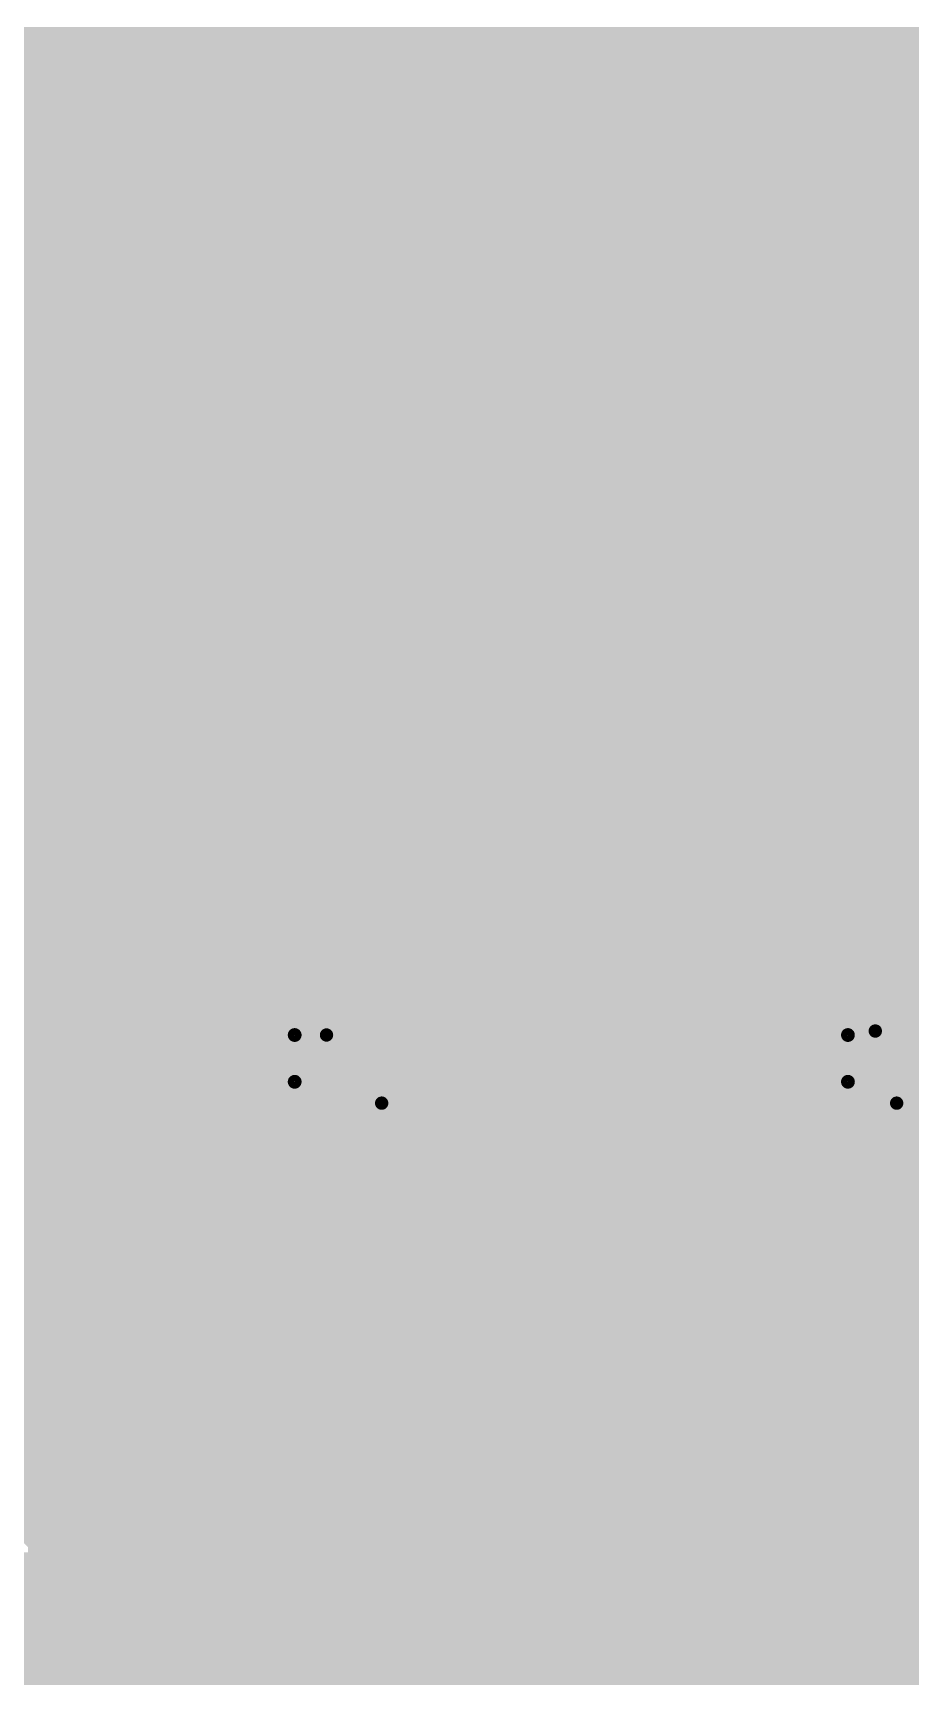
# Model space of a CAD drawing. Extents: x 0 to 1.5, y 0 to 3.74.
# Drawn here: x 0.6386 to 0.8357, y 2.5687 to 2.9378 of the extents above; entities that cross this region are included whole.
import ezdxf

# ---------------------------------------------------------------- set-up
doc = ezdxf.new("R2010")
doc.units = 0
for name, color, linetype in [('Bottom', 6, 'CONTINUOUS'), ('Edge_Bottom', 17, 'CONTINUOUS'), ('Edge_Top', 16, 'CONTINUOUS'), ('Top', 5, 'CONTINUOUS'), ('Top_Mask', 3, 'CONTINUOUS'), ('Top_Paste', 4, 'CONTINUOUS'), ('Top_Silk', 2, 'CONTINUOUS')]:
    doc.layers.add(name, color=color, linetype=linetype)

msp = doc.modelspace()

# ---------------------------------------------------------------- linework, layer by layer
at = {"layer": 'Bottom', "linetype": 'CONTINUOUS'}
for points, const_width in [([(0.5246, 2.9266), (0.9817, 2.9266)], 0.025), ([(0.5385, 2.9017), (0.9817, 2.9017)], 0.025), ([(0.539, 2.8768), (0.9817, 2.8768)], 0.025), ([(0.539, 2.852), (0.9817, 2.852)], 0.025), ([(0.5389, 2.8271), (0.9817, 2.8271)], 0.025), ([(0.5381, 2.8022), (0.9817, 2.8022)], 0.025), ([(0.5356, 2.7823), (0.6858, 2.6319)], 0.025), ([(0.5431, 2.7774), (0.9817, 2.7774)], 0.025), ([(0.4931, 2.7648), (0.6535, 2.6043)], 0.032), ([(0.568, 2.7525), (0.9779, 2.7525)], 0.025), ([(0.5928, 2.7276), (0.9726, 2.7276)], 0.025), ([(0.6177, 2.7027), (0.9858, 2.7027)], 0.025), ([(0.6426, 2.6779), (1.2052, 2.6779)], 0.025), ([(0.6674, 2.653), (1.2052, 2.653)], 0.025), ([(0.6858, 2.6319), (0.6897, 2.6265)], 0.025), ([(0.6912, 2.6281), (1.2052, 2.6281)], 0.025), ([(0.6897, 2.6265), (0.6928, 2.6206)], 0.025), ([(0.6928, 2.6206), (0.6948, 2.6142)], 0.025), ([(0.6948, 2.6142), (0.6959, 2.6077)], 0.025), ([(0.6535, 2.6043), (0.6535, 2.3655)], 0.032), ([(0.6959, 2.6077), (0.696, 2.5168)], 0.025), ([(0.6985, 2.6033), (1.2052, 2.6033)], 0.025), ([(0.6985, 2.5784), (1.2052, 2.5784)], 0.025)]:
    msp.add_lwpolyline(points, dxfattribs=dict(at, const_width=const_width))
for points, const_width in [([(0.6796, 2.6319, 1), (0.6921, 2.6319, 1), (0.6796, 2.6319, 1)], 0.0125), ([(0.6796, 2.6319, 1), (0.6921, 2.6319, 1), (0.6796, 2.6319, 1)], 0.0125), ([(0.6835, 2.6265, 1), (0.696, 2.6265, 1), (0.6835, 2.6265, 1)], 0.0125), ([(0.6835, 2.6265, 1), (0.696, 2.6265, 1), (0.6835, 2.6265, 1)], 0.0125), ([(0.6865, 2.6206, 1), (0.699, 2.6206, 1), (0.6865, 2.6206, 1)], 0.0125), ([(0.6865, 2.6206, 1), (0.699, 2.6206, 1), (0.6865, 2.6206, 1)], 0.0125), ([(0.6886, 2.6142, 1), (0.7011, 2.6142, 1), (0.6886, 2.6142, 1)], 0.0125), ([(0.6886, 2.6142, 1), (0.7011, 2.6142, 1), (0.6886, 2.6142, 1)], 0.0125), ([(0.6455, 2.6043, 1), (0.6615, 2.6043, 1), (0.6455, 2.6043, 1)], 0.016), ([(0.6455, 2.6043, 1), (0.6615, 2.6043, 1), (0.6455, 2.6043, 1)], 0.016), ([(0.6896, 2.6077, 1), (0.7021, 2.6077, 1), (0.6896, 2.6077, 1)], 0.0125), ([(0.6896, 2.6077, 1), (0.7021, 2.6077, 1), (0.6896, 2.6077, 1)], 0.0125)]:
    msp.add_lwpolyline(points, format="xyb", dxfattribs=dict(at, const_width=const_width))
at = {"layer": 'Edge_Bottom', "linetype": 'CONTINUOUS', "const_width": 0.008}
msp.add_lwpolyline([(0.5131, 2.7729), (0.6677, 2.6185), (0.6706, 2.6148), (0.6725, 2.6105), (0.6734, 2.6059), (0.6735, 2.4147), (0.6795, 2.4121), (0.6867, 2.4077), (0.6932, 2.4022), (0.6987, 2.3957), (0.7031, 2.3885), (0.7064, 2.3807), (0.7083, 2.3724), (0.709, 2.364), (0.7088, 2.3598)], dxfattribs=at)
at = {"layer": 'Edge_Top', "linetype": 'CONTINUOUS', "const_width": 0.008}
for points in [[(0.7682, 2.9015), (0.8771, 2.9015), (0.8771, 2.8797), (0.8914, 2.8798), (0.8913, 2.8816), (0.9387, 2.8816), (0.9387, 2.8304), (0.8913, 2.8304), (0.8913, 2.8522), (0.8772, 2.8522), (0.8771, 2.8305), (0.7629, 2.8305), (0.7629, 2.8523), (0.7572, 2.8522), (0.7571, 2.8305), (0.6429, 2.8305), (0.6429, 2.8523), (0.6362, 2.8522), (0.6361, 2.8305), (0.5219, 2.8305)], [(0.5219, 2.9015), (0.6361, 2.9015), (0.6361, 2.8797), (0.6428, 2.8798), (0.6429, 2.9015), (0.7571, 2.9015), (0.7571, 2.8797), (0.7628, 2.8798), (0.7629, 2.9015), (0.7682, 2.9015)], [(0.5272, 2.7913), (0.6361, 2.7913), (0.6361, 2.7203), (0.5219, 2.7203), (0.5219, 2.7913), (0.5272, 2.7913)], [(0.6482, 2.7913), (0.7571, 2.7913), (0.7571, 2.7203), (0.6429, 2.7203), (0.6429, 2.7913), (0.6482, 2.7913)], [(0.7682, 2.7913), (0.8771, 2.7913), (0.8771, 2.7203), (0.7629, 2.7203), (0.7629, 2.7913), (0.7682, 2.7913)], [(0.5237, 2.662), (0.6465, 2.662), (0.6466, 2.6775), (0.7254, 2.6775), (0.7254, 2.662), (0.7454, 2.662), (0.7456, 2.6775), (0.8244, 2.6775), (0.8244, 2.662), (0.8424, 2.662), (0.8426, 2.6775), (0.8479, 2.6775)], [(0.9783, 2.4714), (0.9783, 2.5948), (0.951, 2.6221), (0.9216, 2.622), (0.9214, 2.6065), (0.8426, 2.6065), (0.8426, 2.622), (0.8246, 2.622), (0.8244, 2.6065), (0.7456, 2.6065), (0.7456, 2.622), (0.7256, 2.622), (0.7254, 2.6065), (0.6466, 2.6065), (0.6466, 2.622), (0.5139, 2.6221)], [(0.6519, 2.5673), (0.7254, 2.5673), (0.7254, 2.4963), (0.6466, 2.4963), (0.6466, 2.5673), (0.6519, 2.5673)], [(0.7509, 2.5673), (0.8244, 2.5673), (0.8244, 2.4963), (0.7456, 2.4963), (0.7456, 2.5673), (0.7509, 2.5673)]]:
    msp.add_lwpolyline(points, dxfattribs=at)
at = {"layer": 'Top', "linetype": 'CONTINUOUS'}
for points, const_width in [([(0.5418, 2.9256), (0.933, 2.9256)], 0.025), ([(0.5403, 2.9242), (0.7529, 2.924)], 0.025), ([(0.7529, 2.924), (0.8996, 2.924)], 0.025), ([(0.579, 2.866), (0.7, 2.866)], 0.0197), ([(0.7, 2.866), (0.82, 2.866)], 0.0197), ([(0.82, 2.866), (0.905, 2.866)], 0.0197), ([(0.8496, 2.808), (0.5441, 2.808)], 0.025), ([(0.5433, 2.8012), (0.8782, 2.8012)], 0.025), ([(0.4437, 2.7764), (1.154, 2.7764)], 0.025), ([(0.4685, 2.7515), (0.9773, 2.7515)], 0.025), ([(0.4934, 2.7266), (0.9727, 2.7266)], 0.025), ([(0.5183, 2.7017), (0.9533, 2.7017)], 0.025), ([(0.6241, 2.7), (0.8326, 2.7)], 0.025), ([(0.8326, 2.7), (0.9439, 2.7)], 0.025), ([(0.686, 2.642), (0.5155, 2.642)], 0.032), ([(0.686, 2.642), (0.785, 2.642)], 0.032), ([(0.785, 2.642), (0.882, 2.642)], 0.032), ([(0.9439, 2.584), (0.6241, 2.584)], 0.025), ([(0.512, 2.5774), (0.9533, 2.5774)], 0.025)]:
    msp.add_lwpolyline(points, dxfattribs=dict(at, const_width=const_width))
for points, const_width in [([(0.7466, 2.924, 1), (0.7591, 2.924, 1), (0.7466, 2.924, 1)], 0.0125), ([(0.7466, 2.924, 1), (0.7591, 2.924, 1), (0.7466, 2.924, 1)], 0.0125), ([(0.6951, 2.866, 1), (0.7049, 2.866, 1), (0.6951, 2.866, 1)], 0.0098), ([(0.6951, 2.866, 1), (0.7049, 2.866, 1), (0.6951, 2.866, 1)], 0.0098), ([(0.8151, 2.866, 1), (0.8249, 2.866, 1), (0.8151, 2.866, 1)], 0.0098), ([(0.8151, 2.866, 1), (0.8249, 2.866, 1), (0.8151, 2.866, 1)], 0.0098), ([(0.8263, 2.7, 1), (0.8388, 2.7, 1), (0.8263, 2.7, 1)], 0.0125), ([(0.8263, 2.7, 1), (0.8388, 2.7, 1), (0.8263, 2.7, 1)], 0.0125), ([(0.678, 2.642, 1), (0.694, 2.642, 1), (0.678, 2.642, 1)], 0.016), ([(0.678, 2.642, 1), (0.694, 2.642, 1), (0.678, 2.642, 1)], 0.016), ([(0.777, 2.642, 1), (0.793, 2.642, 1), (0.777, 2.642, 1)], 0.016), ([(0.777, 2.642, 1), (0.793, 2.642, 1), (0.777, 2.642, 1)], 0.016)]:
    msp.add_lwpolyline(points, format="xyb", dxfattribs=dict(at, const_width=const_width))
at = {"layer": 'Top'}
for points in [[(0.6469, 2.8975), (0.7531, 2.8975), (0.6469, 2.8345), (0.7531, 2.8345)], [(0.7669, 2.8975), (0.8731, 2.8975), (0.7669, 2.8345), (0.8731, 2.8345)], [(0.6469, 2.7873), (0.7531, 2.7873), (0.6469, 2.7243), (0.7531, 2.7243)], [(0.7669, 2.7873), (0.8731, 2.7873), (0.7669, 2.7243), (0.8731, 2.7243)], [(0.6506, 2.6735), (0.7214, 2.6735), (0.6506, 2.6105), (0.7214, 2.6105)], [(0.7496, 2.6735), (0.8204, 2.6735), (0.7496, 2.6105), (0.8204, 2.6105)]]:
    msp.add_solid(points, dxfattribs=at)
at = {"layer": 'Top_Mask'}
for points in [[(0.6428, 2.9015), (0.7572, 2.9015), (0.6428, 2.8305), (0.7572, 2.8305)], [(0.7628, 2.9015), (0.8772, 2.9015), (0.7628, 2.8305), (0.8772, 2.8305)], [(0.6428, 2.7913), (0.7572, 2.7913), (0.6428, 2.7203), (0.7572, 2.7203)], [(0.7628, 2.7913), (0.8772, 2.7913), (0.7628, 2.7203), (0.8772, 2.7203)], [(0.6466, 2.6775), (0.7254, 2.6775), (0.6466, 2.6065), (0.7254, 2.6065)], [(0.7456, 2.6775), (0.8244, 2.6775), (0.7456, 2.6065), (0.8244, 2.6065)]]:
    msp.add_solid(points, dxfattribs=at)
at = {"layer": 'Top_Paste'}
for points in [[(0.6498, 2.8945), (0.7502, 2.8945), (0.6498, 2.8375), (0.7502, 2.8375)], [(0.7698, 2.8945), (0.8702, 2.8945), (0.7698, 2.8375), (0.8702, 2.8375)], [(0.6498, 2.7843), (0.7502, 2.7843), (0.6498, 2.7273), (0.7502, 2.7273)], [(0.7698, 2.7843), (0.8702, 2.7843), (0.7698, 2.7273), (0.8702, 2.7273)], [(0.6536, 2.6705), (0.7184, 2.6705), (0.6536, 2.6135), (0.7184, 2.6135)], [(0.7526, 2.6705), (0.8174, 2.6705), (0.7526, 2.6135), (0.8174, 2.6135)]]:
    msp.add_solid(points, dxfattribs=at)
at = {"layer": 'Top_Silk', "linetype": 'CONTINUOUS'}
for points, const_width in [([(0.6508, 2.8227), (0.7492, 2.8227)], 0.01), ([(0.6508, 2.8227), (0.6508, 2.7991)], 0.01), ([(0.7492, 2.8227), (0.7492, 2.7991)], 0.01), ([(0.7708, 2.8227), (0.8692, 2.8227)], 0.01), ([(0.7708, 2.8227), (0.7708, 2.7991)], 0.01), ([(0.6508, 2.8152), (0.7492, 2.8152)], 0.01), ([(0.7708, 2.8152), (0.8692, 2.8152)], 0.01), ([(0.8279, 2.7136), (0.8298, 2.7146), (0.8327, 2.7175), (0.8327, 2.6974)], 0.0031), ([(0.6974, 2.7127), (0.6964, 2.7146), (0.6945, 2.7165), (0.6926, 2.7175), (0.6888, 2.7175), (0.6869, 2.7165), (0.685, 2.7146), (0.684, 2.7127), (0.683, 2.7098), (0.683, 2.705), (0.684, 2.7022), (0.685, 2.7003), (0.6869, 2.6984), (0.6888, 2.6974), (0.6926, 2.6974), (0.6945, 2.6984), (0.6964, 2.7003), (0.6974, 2.7022)], 0.0031), ([(0.7045, 2.7127), (0.7045, 2.7136), (0.7055, 2.7156), (0.7064, 2.7165), (0.7084, 2.7175), (0.7122, 2.7175), (0.7141, 2.7165), (0.715, 2.7156), (0.716, 2.7136), (0.716, 2.7117), (0.715, 2.7098), (0.7131, 2.707), (0.7036, 2.6974), (0.717, 2.6974)], 0.0031), ([(0.8217, 2.7127), (0.8207, 2.7146), (0.8188, 2.7165), (0.8169, 2.7175), (0.8131, 2.7175), (0.8112, 2.7165), (0.8093, 2.7146), (0.8083, 2.7127), (0.8073, 2.7098), (0.8073, 2.705), (0.8083, 2.7022), (0.8093, 2.7003), (0.8112, 2.6984), (0.8131, 2.6974), (0.8169, 2.6974), (0.8188, 2.6984), (0.8207, 2.7003), (0.8217, 2.7022)], 0.0031), ([(0.6545, 2.5987), (0.7175, 2.5987)], 0.01), ([(0.6545, 2.5987), (0.6545, 2.5751)], 0.01), ([(0.7175, 2.5987), (0.7175, 2.5751)], 0.01), ([(0.7535, 2.5987), (0.8165, 2.5987)], 0.01), ([(0.7535, 2.5987), (0.7535, 2.5751)], 0.01), ([(0.8165, 2.5987), (0.8165, 2.5751)], 0.01), ([(0.6545, 2.5912), (0.7175, 2.5912)], 0.01), ([(0.7535, 2.5912), (0.8165, 2.5912)], 0.01)]:
    msp.add_lwpolyline(points, dxfattribs=dict(at, const_width=const_width))
for points, const_width in [([(0.6483, 2.8227, 1), (0.6533, 2.8227, 1), (0.6483, 2.8227, 1)], 0.005), ([(0.6483, 2.8227, 1), (0.6533, 2.8227, 1), (0.6483, 2.8227, 1)], 0.005), ([(0.7467, 2.8227, 1), (0.7517, 2.8227, 1), (0.7467, 2.8227, 1)], 0.005), ([(0.7467, 2.8227, 1), (0.7517, 2.8227, 1), (0.7467, 2.8227, 1)], 0.005), ([(0.7683, 2.8227, 1), (0.7733, 2.8227, 1), (0.7683, 2.8227, 1)], 0.005), ([(0.7683, 2.8227, 1), (0.7733, 2.8227, 1), (0.7683, 2.8227, 1)], 0.005), ([(0.6483, 2.8152, 1), (0.6533, 2.8152, 1), (0.6483, 2.8152, 1)], 0.005), ([(0.7467, 2.8152, 1), (0.7517, 2.8152, 1), (0.7467, 2.8152, 1)], 0.005), ([(0.7683, 2.8152, 1), (0.7733, 2.8152, 1), (0.7683, 2.8152, 1)], 0.005), ([(0.6483, 2.7991, 1), (0.6533, 2.7991, 1), (0.6483, 2.7991, 1)], 0.005), ([(0.7467, 2.7991, 1), (0.7517, 2.7991, 1), (0.7467, 2.7991, 1)], 0.005), ([(0.7683, 2.7991, 1), (0.7733, 2.7991, 1), (0.7683, 2.7991, 1)], 0.005), ([(0.6966, 2.7127, 1), (0.6982, 2.7127, 1), (0.6966, 2.7127, 1)], 0.0015), ([(0.7038, 2.7127, 1), (0.7053, 2.7127, 1), (0.7038, 2.7127, 1)], 0.0015), ([(0.8209, 2.7127, 1), (0.8225, 2.7127, 1), (0.8209, 2.7127, 1)], 0.0015), ([(0.8271, 2.7136, 1), (0.8286, 2.7136, 1), (0.8271, 2.7136, 1)], 0.0015), ([(0.6966, 2.7022, 1), (0.6982, 2.7022, 1), (0.6966, 2.7022, 1)], 0.0015), ([(0.8209, 2.7022, 1), (0.8225, 2.7022, 1), (0.8209, 2.7022, 1)], 0.0015), ([(0.7162, 2.6974, 1), (0.7177, 2.6974, 1), (0.7162, 2.6974, 1)], 0.0015), ([(0.8319, 2.6974, 1), (0.8334, 2.6974, 1), (0.8319, 2.6974, 1)], 0.0015), ([(0.652, 2.5987, 1), (0.657, 2.5987, 1), (0.652, 2.5987, 1)], 0.005), ([(0.652, 2.5987, 1), (0.657, 2.5987, 1), (0.652, 2.5987, 1)], 0.005), ([(0.715, 2.5987, 1), (0.72, 2.5987, 1), (0.715, 2.5987, 1)], 0.005), ([(0.715, 2.5987, 1), (0.72, 2.5987, 1), (0.715, 2.5987, 1)], 0.005), ([(0.751, 2.5987, 1), (0.756, 2.5987, 1), (0.751, 2.5987, 1)], 0.005), ([(0.751, 2.5987, 1), (0.756, 2.5987, 1), (0.751, 2.5987, 1)], 0.005), ([(0.814, 2.5987, 1), (0.819, 2.5987, 1), (0.814, 2.5987, 1)], 0.005), ([(0.814, 2.5987, 1), (0.819, 2.5987, 1), (0.814, 2.5987, 1)], 0.005), ([(0.652, 2.5912, 1), (0.657, 2.5912, 1), (0.652, 2.5912, 1)], 0.005), ([(0.715, 2.5912, 1), (0.72, 2.5912, 1), (0.715, 2.5912, 1)], 0.005), ([(0.751, 2.5912, 1), (0.756, 2.5912, 1), (0.751, 2.5912, 1)], 0.005), ([(0.814, 2.5912, 1), (0.819, 2.5912, 1), (0.814, 2.5912, 1)], 0.005), ([(0.652, 2.5751, 1), (0.657, 2.5751, 1), (0.652, 2.5751, 1)], 0.005), ([(0.715, 2.5751, 1), (0.72, 2.5751, 1), (0.715, 2.5751, 1)], 0.005), ([(0.751, 2.5751, 1), (0.756, 2.5751, 1), (0.751, 2.5751, 1)], 0.005), ([(0.814, 2.5751, 1), (0.819, 2.5751, 1), (0.814, 2.5751, 1)], 0.005)]:
    msp.add_lwpolyline(points, format="xyb", dxfattribs=dict(at, const_width=const_width))

doc.saveas('drawing.dxf')
